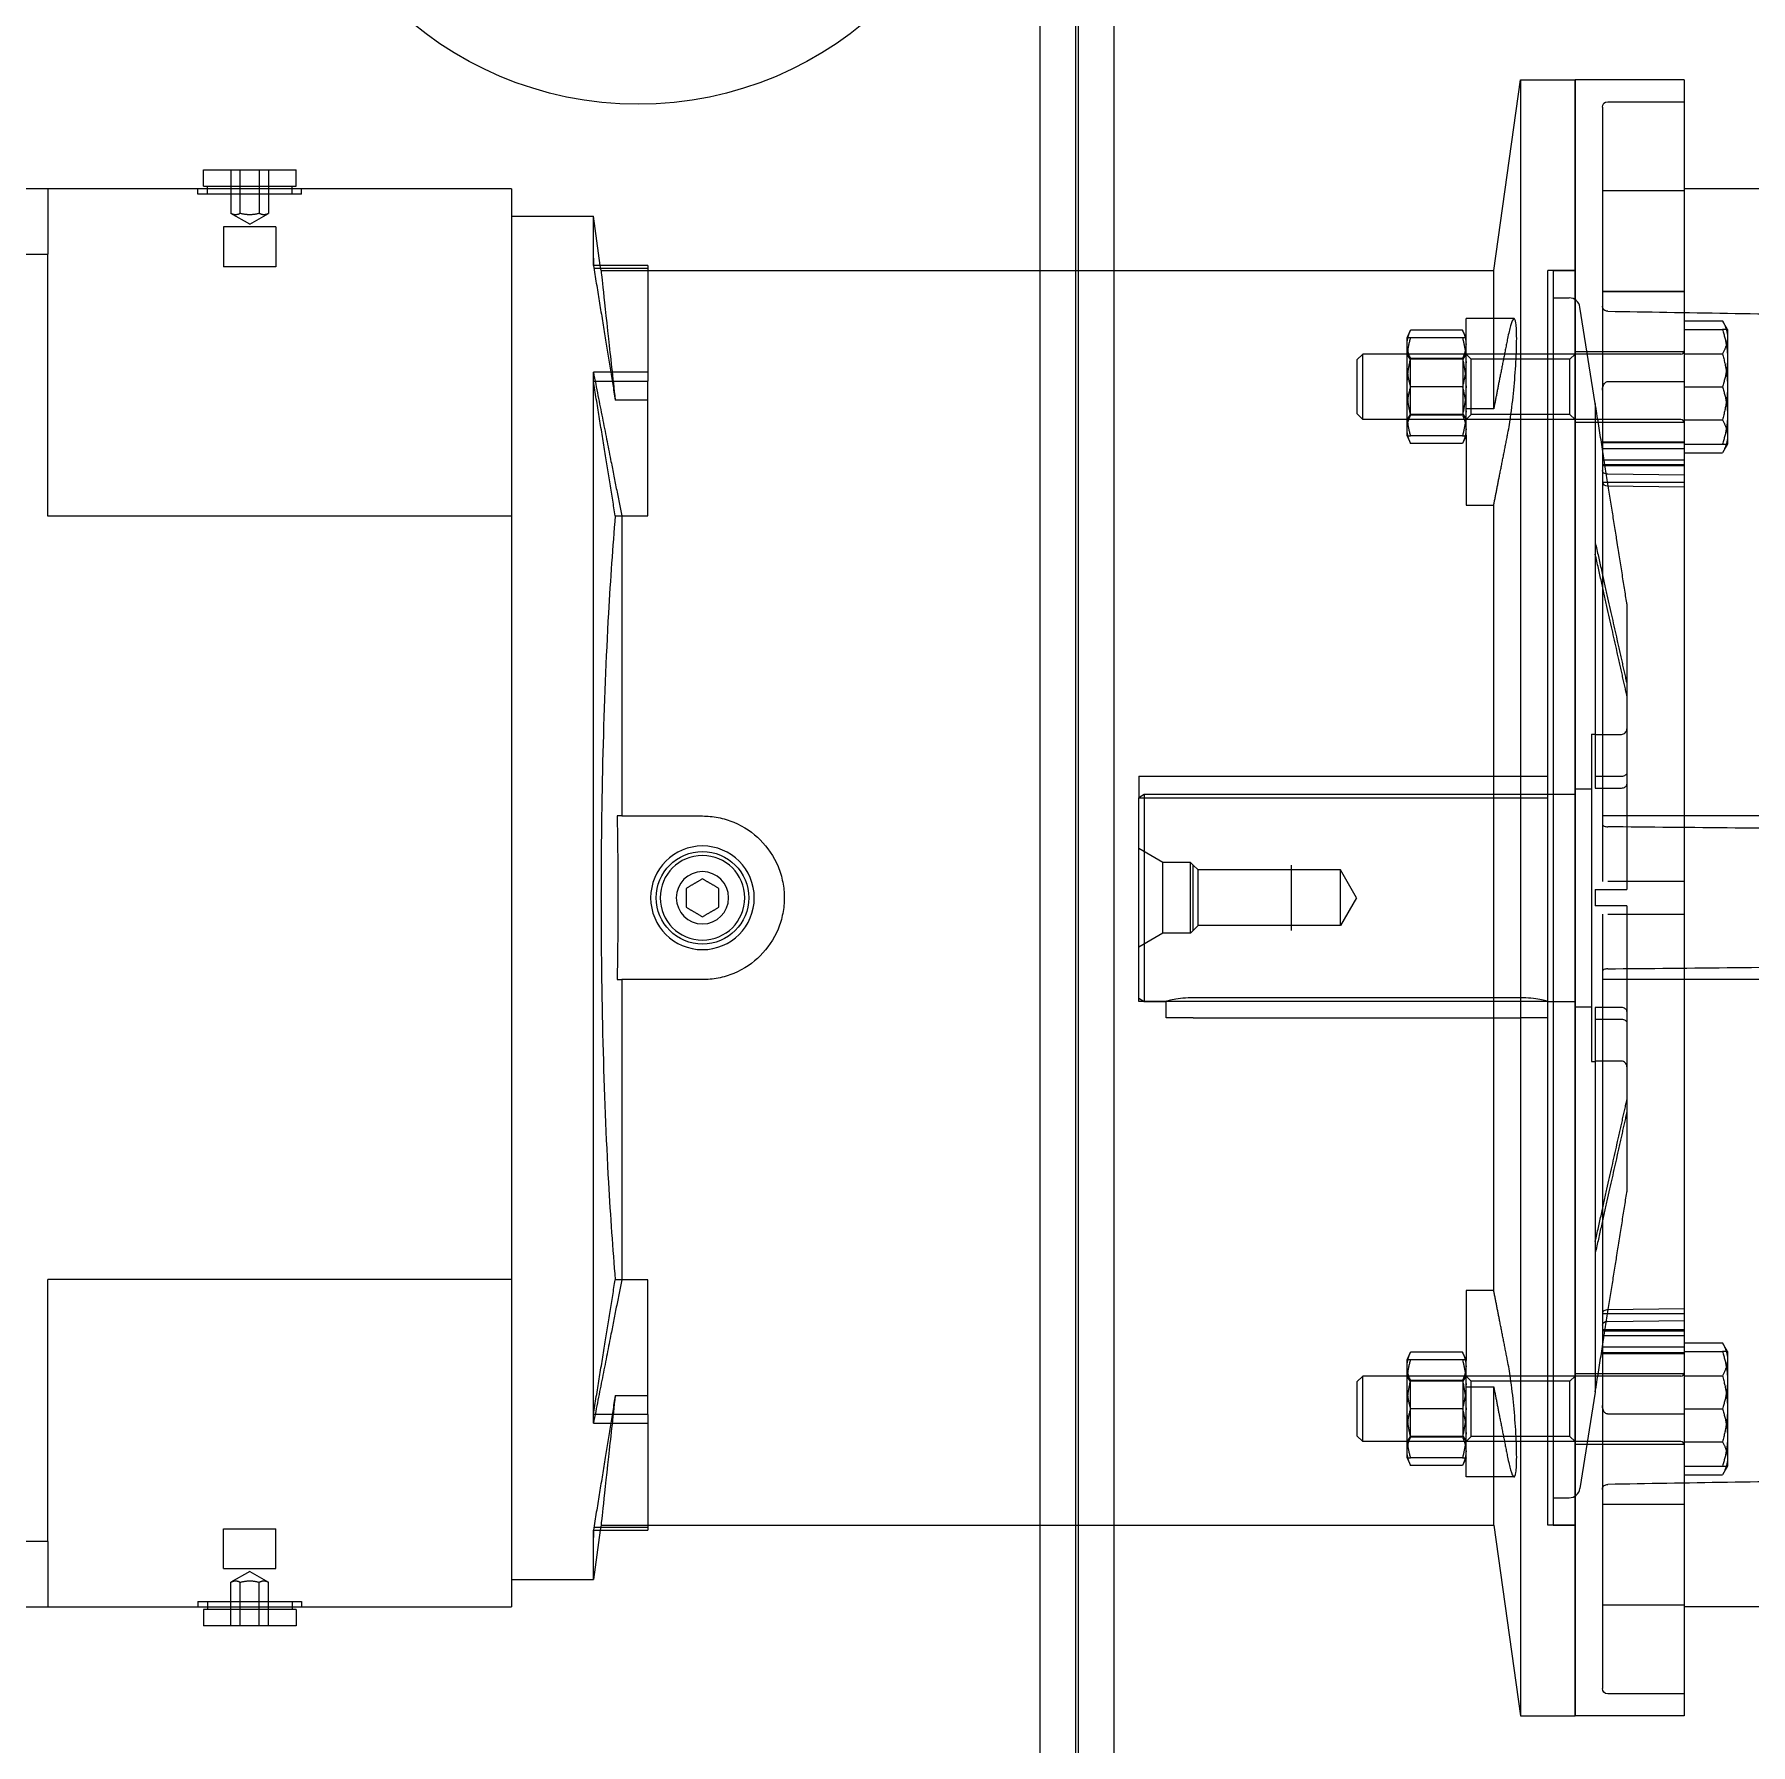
# Model space of a CAD drawing. Header units: millimetres. Extents: x 25096 to 30217, y 6541 to 10165.
# Drawn here: x 28787.1 to 28848.6, y 9280.9 to 9342.2 of the extents above; entities that cross this region are included whole.
import ezdxf

# ---------------------------------------------------------------- set-up
doc = ezdxf.new("R2010")
doc.units = ezdxf.units.MM
doc.layers.add('Equipment', color=123, linetype='Continuous')
doc.dimstyles.new('ISO-25', dxfattribs={"dimtxt": 2.5, "dimasz": 2.5, "dimexe": 1.25, "dimexo": 0.625, "dimtad": 1, "dimtxsty": 'Standard', "dimcen": 2.5, "dimadec": 0, "dimazin": 0, "dimtfac": 1, "dimtmove": 0, "dimatfit": 3, "dimfxl": 1, "dimarcsym": 0})

# ---------------------------------------------------------------- blocks, each defined once
blk = doc.blocks.new('A$Ce64cb7e9')
at = {"layer": 'Equipment', "linetype": 'Continuous', "lineweight": 0, "extrusion": (-2.22045e-16, 1, 0)}
for p, q in [((64, 0), (64, 750)), ((71.01, 0), (71.01, 750)), ((70.5, 0), (70.5, 745)), ((77.51, 484), (77.51, 745)), ((-40.54, 519), (-40.54, 219)), ((-40.54, 519), (-20.54, 519)), ((-20.54, 219), (-20.54, 519)), ((-20.54, 519), (-20.54, 219)), ((-10.54, 519), (-20.54, 519)), ((-10.54, 519), (-10.54, 219)), ((-5.62, 484), (-10.54, 519)), ((-26.54, 514.97), (-40.54, 514.97)), ((-25.54, 513.97), (-25.54, 480.18)), ((230.96, 502.5), (213.96, 502.5)), ((213.96, 499.5), (213.96, 502.5)), ((219, 502.5), (219, 494.5)), ((220.73, 502.5), (220.73, 494.5)), ((224.2, 494.5), (224.2, 502.5)), ((225.93, 502.5), (225.93, 494.5)), ((230.96, 499.5), (230.96, 502.5)), ((-70.5, 499), (-40.54, 499)), ((-25.54, 498.7), (-40.54, 498.7)), ((174.46, 499), (305.53, 499)), ((174.46, 499), (174.46, 239)), ((212.96, 498), (212.96, 499)), ((212.96, 498), (231.96, 498)), ((230.96, 499.5), (213.96, 499.5)), ((214.71, 499), (214.71, 499.5)), ((214.71, 498), (214.71, 499)), ((230.21, 499), (230.21, 499.5)), ((230.21, 498), (230.21, 499)), ((231.96, 498), (231.96, 499)), ((259.46, 499), (259.46, 487)), ((222.46, 492.5), (219, 494.5)), ((222.46, 492.5), (225.93, 494.5)), ((158.19, 484.94), (159.46, 494)), ((159.46, 484.94), (159.46, 494)), ((174.46, 494), (159.46, 494)), ((217.66, 492), (227.26, 492)), ((217.66, 492), (217.66, 484.67)), ((227.26, 492), (227.26, 484.67)), ((149.46, 484.94), (159.46, 484.94)), ((149.46, 484.94), (149.46, 484.29)), ((158.06, 484), (158.19, 484.94)), ((217.66, 484.67), (227.26, 484.67)), ((309.46, 487), (259.46, 487)), ((259.46, 439), (259.46, 487)), ((-16.54, 484), (-20.54, 484)), ((-20.54, 484), (-15.54, 484)), ((-16.54, 484), (-16.54, 254)), ((-15.54, 254), (-15.54, 484)), ((-5.62, 458.67), (-5.62, 484)), ((70.5, 484), (-5.62, 484)), ((149.46, 484), (70.5, 484)), ((77.51, 254), (77.51, 484)), ((159.38, 484.46), (149.46, 484.46)), ((149.46, 484.29), (149.46, 467.04)), ((158.06, 484), (149.46, 484)), ((-25.62, 480.19), (-40.54, 480.19)), ((-40.54, 480.17), (-26.54, 480.17)), ((-25.54, 480.18), (-25.54, 462.08)), ((-16.54, 479), (-19.46, 479)), ((-24.24, 459.62), (-21.43, 477.31)), ((-48.49, 473.19), (-47.55, 474.82)), ((-48.49, 473.19), (-48.49, 467.94)), ((-40.54, 474.82), (-47.55, 474.82)), ((-40.54, 473.19), (-47.55, 473.19)), ((-9.36, 475.19), (-0.54, 475.19)), ((-0.54, 453.85), (-0.54, 475.19)), ((-0.54, 471.69), (0.11, 473.08)), ((0.11, 473.08), (9.61, 473.08)), ((10.26, 471.69), (9.61, 473.08)), ((-20.54, 469.19), (-40.54, 469.19)), ((0.11, 471.69), (9.61, 471.69)), ((10.26, 467.19), (10.26, 471.69)), ((-48.49, 467.94), (-48.49, 457.44)), ((-40.54, 468.75), (-47.55, 468.75)), ((-39.94, 468.69), (18.39, 468.69)), ((-19.59, 467.75), (-20.54, 468.69)), ((-19.59, 466.27), (-19.59, 467.75)), ((-19.59, 467.75), (-1.48, 467.75)), ((-19.59, 457.64), (-19.59, 466.27)), ((-1.48, 467.75), (-0.54, 468.69)), ((-1.48, 466.27), (-1.48, 467.75)), ((-1.48, 457.64), (-1.48, 466.27)), ((0.01, 467.74), (-0.54, 468.69)), ((0.01, 457.64), (0.01, 467.74)), ((0.01, 467.74), (9.72, 467.74)), ((0.11, 467.89), (9.61, 467.89)), ((9.72, 467.74), (10.26, 468.69)), ((9.72, 467.74), (9.72, 457.64)), ((10.26, 458.19), (10.26, 467.19)), ((18.39, 462.69), (18.39, 468.69)), ((19.46, 467.62), (18.39, 468.69)), ((19.46, 467.62), (19.46, 462.69)), ((149.46, 467.04), (149.46, 463.73)), ((-40.54, 462.69), (-47.55, 462.69)), ((-26.54, 463.65), (-40.54, 463.65)), ((0.11, 462.69), (9.61, 462.69)), ((18.39, 456.69), (18.39, 462.69)), ((19.46, 462.69), (19.46, 457.77)), ((149.46, 465.35), (159.46, 465.35)), ((149.46, 439.02), (149.46, 463.73)), ((159.46, 463.73), (149.46, 463.73)), ((159.46, 463.73), (159.46, 465.35)), ((159.46, 369), (159.46, 463.73)), ((-25.54, 462.08), (-25.54, 372)), ((-24.24, 459.62), (-24.24, 459.61)), ((-24.24, 459.61), (-24.24, 434.13)), ((149.46, 460.23), (155.45, 460.23)), ((-48.49, 457.44), (-48.49, 452.19)), ((-40.54, 456.63), (-47.55, 456.63)), ((-39.94, 456.69), (18.39, 456.69)), ((-19.59, 457.64), (-20.54, 456.69)), ((-19.59, 457.64), (-1.48, 457.64)), ((-5.62, 458.67), (-0.54, 458.67)), ((-1.48, 457.64), (-0.54, 456.69)), ((0.01, 457.64), (-0.54, 456.69)), ((0.01, 457.64), (9.72, 457.64)), ((0.11, 457.5), (9.61, 457.5)), ((9.72, 457.64), (10.26, 456.69)), ((10.26, 453.69), (10.26, 458.19)), ((19.46, 457.77), (18.39, 456.69)), ((-20.54, 456.19), (-40.54, 456.19)), ((-0.54, 453.85), (-0.54, 441)), ((-0.54, 453.69), (0.11, 452.3)), ((0.11, 453.69), (9.61, 453.69)), ((10.26, 453.69), (9.61, 452.3)), ((-48.49, 452.19), (-47.55, 450.57)), ((-40.54, 452.19), (-47.55, 452.19)), ((-40.54, 450.57), (-47.55, 450.57)), ((-25.54, 452.62), (-40.54, 452.62)), ((-40.54, 452.44), (-25.54, 452.44)), ((-25.54, 451.38), (-40.54, 451.38)), ((0.11, 452.3), (9.61, 452.3)), ((-40.54, 449.26), (-25.54, 449.26)), ((-40.54, 448.38), (-25.54, 448.38)), ((-40.54, 448.2), (-25.54, 448.2)), ((-40.54, 446.48), (-26.52, 446.66)), ((-25.54, 445.19), (-40.54, 445.19)), ((-26.52, 444.53), (-40.54, 444.36)), ((-0.54, 441), (-5.62, 441)), ((-5.62, 297), (-5.62, 441)), ((155.45, 439.02), (149.46, 439.02)), ((154.26, 439.02), (154.26, 384)), ((174.46, 439), (259.46, 439)), ((-24.24, 434.13), (-24.24, 432.01)), ((-24.24, 432.01), (-24.24, 389.13)), ((-30.04, 422.9), (-30.04, 408.17)), ((-30.04, 408.17), (-30.04, 406.05)), ((-30.04, 406.05), (-30.04, 370.5)), ((-24.24, 398.96), (-29.04, 398.96)), ((-23.54, 399), (-24.24, 399)), ((-23.54, 399), (-23.54, 339)), ((-29.04, 391.25), (-24.24, 391.25)), ((59.46, 391.3), (-15.54, 391.3)), ((59.46, 391.3), (59.46, 387.33)), ((-24.24, 389.13), (-29.04, 389.13)), ((-20.54, 389), (-23.54, 389)), ((58.46, 388), (-20.54, 388)), ((59.46, 387.33), (-15.54, 387.33)), ((58.46, 388), (58.46, 350)), ((59.46, 387.42), (58.46, 388)), ((59.46, 350), (59.46, 387.33)), ((-73.24, 384), (-25.54, 384)), ((154.26, 384), (139.46, 384)), ((55.06, 375.5), (59.46, 378.05)), ((31.46, 363), (31.46, 375)), ((31.46, 363), (31.46, 375)), ((31.46, 375), (31.46, 375)), ((48.56, 374.1), (49.46, 375)), ((49.46, 375), (49.96, 375.5)), ((49.46, 363), (49.46, 375)), ((49.46, 363), (49.46, 375)), ((49.46, 375), (49.46, 375)), ((49.96, 362.5), (49.96, 375.5)), ((49.96, 375.5), (55.06, 375.5)), ((55.06, 362.5), (55.06, 375.5)), ((-40.54, 372), (-26.54, 372)), ((19.52, 369), (22.46, 374.1)), ((22.46, 363.9), (22.46, 374.1)), ((22.46, 374.1), (31.46, 374.1)), ((31.46, 374.1), (48.56, 374.1)), ((48.56, 363.9), (48.56, 374.1)), ((-24.24, 370.5), (-24.24, 367.5)), ((19.52, 369), (22.46, 363.9)), ((159.46, 274.27), (159.46, 369)), ((-26.54, 366), (-40.54, 366)), ((-30.04, 367.5), (-30.04, 331.95)), ((-25.54, 366), (-25.54, 275.92)), ((22.46, 363.9), (31.46, 363.9)), ((31.46, 363.9), (48.56, 363.9)), ((31.46, 363), (31.46, 363)), ((48.56, 363.9), (49.46, 363)), ((49.46, 363), (49.96, 362.5)), ((49.46, 363), (49.46, 363)), ((49.96, 362.5), (55.06, 362.5)), ((55.06, 362.5), (59.46, 359.95)), ((-73.24, 354), (-25.54, 354)), ((139.46, 354), (154.26, 354)), ((154.26, 354), (154.26, 298.98)), ((-15.54, 350), (-20.54, 350)), ((-15.54, 350), (59.46, 350)), ((-10.54, 350.67), (49.46, 350.67)), ((58.46, 350), (54.46, 350)), ((54.46, 347), (54.46, 350)), ((59.46, 350.58), (58.46, 350)), ((-29.04, 348.87), (-24.24, 348.87)), ((-24.24, 346.75), (-29.04, 346.75)), ((-24.24, 348.87), (-24.24, 305.99)), ((-20.54, 349), (-23.54, 349)), ((-15.54, 347), (-10.54, 347)), ((49.46, 347), (-10.54, 347)), ((49.46, 347), (54.46, 347)), ((-29.04, 339.04), (-24.24, 339.04)), ((-23.54, 339), (-24.24, 339)), ((-30.04, 331.95), (-30.04, 329.83)), ((-30.04, 329.83), (-30.04, 315.1)), ((-24.24, 305.99), (-24.24, 303.87)), ((-24.24, 303.87), (-24.24, 278.39)), ((149.46, 298.98), (155.45, 298.98)), ((149.46, 274.27), (149.46, 298.98)), ((174.46, 299), (259.46, 299)), ((259.46, 251), (259.46, 299)), ((-5.62, 297), (-0.54, 297)), ((-0.54, 297), (-0.54, 284.15)), ((-40.54, 293.64), (-26.52, 293.47)), ((-25.54, 292.81), (-40.54, 292.81)), ((-26.52, 291.34), (-40.54, 291.52)), ((-40.54, 289.8), (-25.54, 289.8)), ((-25.54, 289.62), (-40.54, 289.62)), ((-48.49, 285.81), (-47.55, 287.43)), ((-40.54, 287.43), (-47.55, 287.43)), ((-25.54, 288.74), (-40.54, 288.74)), ((-40.54, 286.62), (-25.54, 286.62)), ((-48.49, 285.81), (-48.49, 284.4)), ((-48.49, 284.4), (-48.49, 275.31)), ((-40.54, 285.81), (-47.55, 285.81)), ((-40.54, 285.56), (-25.54, 285.56)), ((-40.54, 285.38), (-25.54, 285.38)), ((-0.54, 284.31), (0.11, 285.7)), ((-0.54, 262.81), (-0.54, 284.15)), ((0.11, 285.7), (9.61, 285.7)), ((0.11, 284.31), (9.61, 284.31)), ((10.26, 284.31), (9.61, 285.7)), ((10.26, 283.1), (10.26, 284.31)), ((-40.54, 281.37), (-47.55, 281.37)), ((-20.54, 281.81), (-40.54, 281.81)), ((-39.94, 281.31), (18.39, 281.31)), ((-19.59, 280.36), (-20.54, 281.31)), ((-19.59, 271.73), (-19.59, 280.36)), ((-19.59, 280.36), (-1.48, 280.36)), ((-1.48, 280.36), (-0.54, 281.31)), ((-1.48, 271.73), (-1.48, 280.36)), ((0.01, 280.36), (-0.54, 281.31)), ((0.01, 270.26), (0.01, 280.36)), ((0.01, 280.36), (9.72, 280.36)), ((0.11, 280.5), (9.61, 280.5)), ((9.72, 280.36), (10.26, 281.31)), ((9.72, 280.36), (9.72, 275.31)), ((10.26, 275.31), (10.26, 283.1)), ((18.39, 269.31), (18.39, 281.31)), ((19.46, 280.23), (18.39, 281.31)), ((19.46, 280.23), (19.46, 270.38)), ((-24.24, 278.39), (-24.24, 278.38)), ((-24.24, 278.38), (-21.43, 260.69)), ((-5.62, 254), (-5.62, 279.33)), ((-0.54, 279.33), (-5.62, 279.33)), ((155.45, 277.77), (149.46, 277.77)), ((-48.49, 275.31), (-48.49, 266.22)), ((-40.54, 275.31), (-47.55, 275.31)), ((-40.54, 274.35), (-26.54, 274.35)), ((-25.54, 275.92), (-25.54, 257.82)), ((0.11, 275.31), (9.61, 275.31)), ((9.72, 275.31), (9.72, 270.26)), ((10.26, 267.51), (10.26, 275.31)), ((149.46, 274.27), (149.46, 270.96)), ((149.46, 274.27), (159.46, 274.27)), ((159.46, 272.65), (159.46, 274.27)), ((-19.59, 270.25), (-19.59, 271.73)), ((-1.48, 270.25), (-1.48, 271.73)), ((159.46, 272.65), (149.46, 272.65)), ((149.46, 270.96), (149.46, 253.71)), ((-40.54, 269.25), (-47.55, 269.25)), ((-20.54, 268.81), (-40.54, 268.81)), ((-39.94, 269.31), (18.39, 269.31)), ((-19.59, 270.25), (-20.54, 269.31)), ((-19.59, 270.25), (-1.48, 270.25)), ((-1.48, 270.25), (-0.54, 269.31)), ((0.01, 270.26), (-0.54, 269.31)), ((0.01, 270.26), (9.72, 270.26)), ((0.11, 270.11), (9.61, 270.11)), ((9.72, 270.26), (10.26, 269.31)), ((10.26, 266.31), (10.26, 267.51)), ((19.46, 270.38), (18.39, 269.31)), ((-48.49, 266.22), (-48.49, 264.81)), ((-48.49, 264.81), (-47.55, 263.18)), ((-40.54, 264.81), (-47.55, 264.81)), ((-0.54, 266.31), (0.11, 264.92)), ((0.11, 266.31), (9.61, 266.31)), ((0.11, 264.92), (9.61, 264.92)), ((10.26, 266.31), (9.61, 264.92)), ((-40.54, 263.18), (-47.55, 263.18)), ((-9.36, 262.81), (-0.54, 262.81)), ((-16.54, 259), (-19.46, 259)), ((-26.54, 257.83), (-40.54, 257.83)), ((-25.62, 257.81), (-40.54, 257.81)), ((-25.54, 257.82), (-25.54, 224.03)), ((-16.54, 254), (-20.54, 254)), ((-20.54, 254), (-15.54, 254)), ((-5.62, 254), (-10.54, 219)), ((70.5, 254), (-5.62, 254)), ((149.46, 254), (70.5, 254)), ((77.51, 125), (77.51, 254)), ((158.06, 254), (149.46, 254)), ((149.46, 253.71), (149.46, 253.06)), ((149.46, 253.54), (159.38, 253.54)), ((159.46, 253.06), (149.46, 253.06)), ((158.06, 254), (158.19, 253.06)), ((158.19, 253.06), (159.46, 244)), ((159.46, 244), (159.46, 253.06)), ((227.26, 253.33), (217.66, 253.33)), ((217.66, 246), (217.66, 253.33)), ((227.26, 246), (227.26, 253.33)), ((259.46, 251), (309.46, 251)), ((259.46, 251), (259.46, 239)), ((227.26, 246), (217.66, 246)), ((222.46, 245.5), (219, 243.5)), ((222.46, 245.5), (225.93, 243.5)), ((174.46, 244), (159.46, 244)), ((219, 235.5), (219, 243.5)), ((220.73, 235.5), (220.73, 243.5)), ((224.2, 235.5), (224.2, 243.5)), ((225.93, 235.5), (225.93, 243.5)), ((-40.54, 239.3), (-25.54, 239.3)), ((231.96, 240), (212.96, 240)), ((212.96, 240), (212.96, 239)), ((214.71, 240), (214.71, 239)), ((230.21, 240), (230.21, 239)), ((231.96, 240), (231.96, 239)), ((-70.5, 239), (-40.54, 239)), ((305.53, 239), (174.46, 239)), ((213.96, 238.5), (230.96, 238.5)), ((213.96, 238.5), (213.96, 235.5)), ((214.71, 239), (214.71, 238.5)), ((230.21, 239), (230.21, 238.5)), ((230.96, 238.5), (230.96, 235.5)), ((213.96, 235.5), (230.96, 235.5)), ((-40.54, 223.03), (-26.54, 223.03)), ((-40.54, 219), (-20.54, 219)), ((-10.54, 219), (-20.54, 219))]:
    blk.add_line(p, q, dxfattribs=at)
at = {"layer": 'Equipment', "linetype": 'Continuous', "lineweight": 0}
for radius in [9.5, 7.75, 4.8]:
    blk.add_circle((139.46, 369), radius, dxfattribs=at)
at = {"layer": 'Equipment', "linetype": 'Continuous', "lineweight": 0, "extrusion": (0, 0, -1)}
blk.add_circle((-139.46, 369), 8.5, dxfattribs=at)
for centre, radius, start, end in [((19.46, 477), 2, 9, 90), ((39.94, 469.29), 0.6, 270, 0), ((39.94, 456.09), 0.6, 0, 90), ((39.94, 281.91), 0.6, 270, 0), ((39.94, 268.71), 0.6, 0, 90), ((19.46, 261), 2, 270, 351)]:
    blk.add_arc(centre, radius, start, end, dxfattribs=at)
at = {"layer": 'Equipment', "linetype": 'Continuous', "lineweight": 0}
for centre, major_axis, ratio, start_param, end_param in [((-26.54, 513.97), (-0.01, -1), 0.999788, 1.577179, 3.147972), ((-29.04, 408.17), (-1, 0), 0.707106, -0.157028, -0.000008), ((-29.04, 391.96), (-1, 0), 0.707968, 0.000077, 1.570951), ((-29.04, 346.04), (1, 0), 0.707968, -4.712544, -3.14167), ((-29.04, 329.83), (-1, 0), 0.707106, 0.000008, 0.157028), ((-26.54, 290.64), (1, 0), 0.707174, 0.000001, 1.553346), ((-26.54, 224.03), (0.01, -1), 0.999788, -0.00638, 1.564414)]:
    blk.add_ellipse(centre, major_axis=major_axis, ratio=ratio, start_param=start_param, end_param=end_param, dxfattribs=at)
at = {"layer": 'Equipment', "linetype": 'Continuous', "lineweight": 0, "extrusion": (0, 0, -1)}
for centre, major_axis, ratio, start_param, end_param in [((-26.54, 445.24), (1, 0), 0.707174, 0.000002, 1.553346), ((-29.04, 422.9), (0.059, 0.999), 1, -1.629465, -1.472445), ((-29.04, 406.05), (-1, 0), 0.707107, -0.000009, 0.157011), ((-29.04, 399.96), (-0.03, 1), 0.998781, -3.110825, -1.539951), ((-29.04, 389.83), (1, 0), 0.707968, -4.712544, -3.14167), ((-29.04, 370.5), (-1, 0), 0, -0.15702, 0), ((-29.04, 367.5), (-1, 0), 0, 0, 0.15702), ((-29.04, 348.17), (-1, 0), 0.707968, 0.000077, 1.570951), ((-29.04, 338.04), (0.03, 1), 0.998781, -1.601642, -0.030767), ((-29.04, 331.95), (-1, 0), 0.707107, -0.157011, 0.000009), ((-29.04, 315.1), (-0.059, 0.999), 1, -1.669148, -1.512128)]:
    blk.add_ellipse(centre, major_axis=major_axis, ratio=ratio, start_param=start_param, end_param=end_param, dxfattribs=at)
at = {"layer": 'Equipment', "linetype": 'Continuous', "lineweight": 0}
for points, weights in [([(219, 494.5), (219.87, 494), (220.73, 494.5)], [3.67949192432, 4.24871130596, 3.6794919243]), ([(220.73, 494.5), (222.46, 494), (224.2, 494.5)], [3.6794919243, 4.24871130596, 3.6794919243]), ([(224.2, 494.5), (225.06, 494), (225.93, 494.5)], [3.6794919243, 4.24871130596, 3.67949192432]), ([(159.46, 484.94), (157.37, 472.22), (155.45, 460.23)], [1, 1.00173959235, 1.00218321067]), ([(-47.55, 474.82), (-48.49, 473.19), (-48.49, 471.78)], [1.01001874936, 1.04314139574, 1]), ([(-48.49, 473.19), (-48.49, 473.19), (-47.55, 473.19)], [1, 1.04314139574, 1.01001874936]), ([(-47.55, 473.19), (-48.49, 470.38), (-48.49, 467.94)], [1.01001874936, 1.04314139574, 1]), ([(0.11, 473.08), (-0.54, 471.69), (-0.54, 470.49)], [1, 1.0379548493, 1]), ([(10.26, 470.49), (10.26, 471.69), (9.61, 473.08)], [1, 1.0379548493, 1]), ([(-48.49, 471.78), (-48.49, 470.38), (-47.55, 468.75)], [1, 1.04314139574, 1.01001874936]), ([(-8.16, 471.53), (-6.79, 464.63), (-5.62, 458.67)], [1.01587047182, 1.02348640055, 1.02562125622]), ([(0.11, 471.69), (-0.54, 469.28), (-0.54, 467.19)], [1, 1.0379548493, 1]), ([(-0.54, 471.69), (-0.54, 471.69), (0.11, 471.69)], [1, 1.0379548493, 1]), ([(-0.54, 470.49), (-0.54, 469.28), (0.11, 467.89)], [1, 1.0379548493, 1]), ([(10.26, 467.19), (10.26, 469.28), (9.61, 471.69)], [1, 1.0379548493, 1]), ([(9.61, 471.69), (10.26, 471.69), (10.26, 471.69)], [1, 1.0379548493, 1]), ([(9.61, 467.89), (10.26, 469.28), (10.26, 470.49)], [1, 1.0379548493, 1]), ([(-47.55, 468.75), (-48.49, 465.51), (-48.49, 462.69)], [1.01001874936, 1.04314139574, 1]), ([(-48.49, 467.94), (-48.49, 465.51), (-47.55, 462.69)], [1, 1.04314139574, 1.01001874936]), ([(0.11, 467.89), (-0.54, 465.1), (-0.54, 462.69)], [1, 1.0379548493, 1]), ([(-0.54, 467.19), (-0.54, 465.1), (0.11, 462.69)], [1, 1.0379548493, 1]), ([(10.26, 462.69), (10.26, 465.1), (9.61, 467.89)], [1, 1.0379548493, 1]), ([(9.61, 462.69), (10.26, 465.1), (10.26, 467.19)], [1, 1.0379548493, 1]), ([(-47.55, 462.69), (-48.49, 459.88), (-48.49, 457.44)], [1.01001874936, 1.04314139574, 1]), ([(-48.49, 462.69), (-48.49, 459.88), (-47.55, 456.63)], [1, 1.04314139574, 1.01001874936]), ([(0.11, 462.69), (-0.54, 460.28), (-0.54, 458.19)], [1, 1.0379548493, 1]), ([(-0.54, 462.69), (-0.54, 460.28), (0.11, 457.5)], [1, 1.0379548493, 1]), ([(10.26, 458.19), (10.26, 460.28), (9.61, 462.69)], [1, 1.0379548493, 1]), ([(9.61, 457.5), (10.26, 460.28), (10.26, 462.69)], [1, 1.0379548493, 1]), ([(159.46, 465.35), (156.5, 450.36), (154.26, 439.02)], [1, 1.02254354589, 1.02525429573]), ([(155.45, 439.02), (157.37, 451.01), (159.46, 463.73)], [1.00218321067, 1.00173959235, 1]), ([(-30.02, 423.06), (-27.86, 436.72), (-24.24, 459.61)], [1, 1.03351576178, 1]), ([(-48.49, 457.44), (-48.49, 455.01), (-47.55, 452.19)], [1, 1.04314139574, 1.01001874936]), ([(-47.55, 456.63), (-48.49, 455.01), (-48.49, 453.6)], [1.01001874936, 1.04314139574, 1]), ([(-0.54, 458.19), (-0.54, 456.1), (0.11, 453.69)], [1, 1.0379548493, 1]), ([(0.11, 457.5), (-0.54, 456.1), (-0.54, 454.9)], [1, 1.0379548493, 1]), ([(9.61, 453.69), (10.26, 456.1), (10.26, 458.19)], [1, 1.0379548493, 1]), ([(10.26, 454.9), (10.26, 456.1), (9.61, 457.5)], [1, 1.0379548493, 1]), ([(-48.49, 453.6), (-48.49, 452.19), (-47.55, 450.57)], [1, 1.04314139574, 1.01001874936]), ([(-5.62, 441), (-6.79, 446.96), (-8.16, 453.85)], [1.02562125622, 1.02348640055, 1.01587047182]), ([(-0.54, 454.9), (-0.54, 453.69), (0.11, 452.3)], [1, 1.0379548493, 1]), ([(0.11, 453.69), (-0.54, 453.69), (-0.54, 453.69)], [1, 1.0379548493, 1]), ([(9.61, 452.3), (10.26, 453.69), (10.26, 454.9)], [1, 1.0379548493, 1]), ([(10.26, 453.69), (10.26, 453.69), (9.61, 453.69)], [1, 1.0379548493, 1]), ([(-47.55, 452.19), (-48.49, 452.19), (-48.49, 452.19)], [1.01001874936, 1.04314139574, 1]), ([(-24.24, 434.13), (-27.86, 417.94), (-30.02, 408.28)], [1, 1.03351568891, 1]), ([(-30.02, 406.16), (-27.86, 415.82), (-24.24, 432.01)], [1, 1.03351568894, 1]), ([(154.26, 384), (154.67, 384), (155.1, 384)], [1.10486761482, 1.09672248059, 1.08793745087]), ([(155.1, 384), (154.84, 369), (155.1, 354)], [1.12894050248, 1.13772616419, 1.12894050248]), ([(136.46, 370.73), (137.96, 371.6), (139.46, 372.46)], [3.6794919243, 4.24871130596, 3.67949192432]), ([(139.46, 372.46), (140.96, 371.6), (142.46, 370.73)], [3.67949192432, 4.24871130596, 3.6794919243]), ([(-24.24, 370.5), (-27.86, 370.5), (-30.02, 370.5)], [1, 1.03351576178, 1]), ([(136.46, 367.27), (136.46, 369), (136.46, 370.73)], [3.6794919243, 4.24871130596, 3.6794919243]), ([(142.46, 370.73), (142.46, 369), (142.46, 367.27)], [3.6794919243, 4.24871130596, 3.6794919243]), ([(-30.02, 367.5), (-27.86, 367.5), (-24.24, 367.5)], [1, 1.03351576178, 1]), ([(139.46, 365.54), (137.96, 366.4), (136.46, 367.27)], [3.67949192432, 4.24871130596, 3.6794919243]), ([(142.46, 367.27), (140.96, 366.4), (139.46, 365.54)], [3.6794919243, 4.24871130596, 3.67949192432]), ([(155.1, 354), (154.67, 354), (154.26, 354)], [1.08793745087, 1.09672248059, 1.10486761482]), ([(-24.24, 305.99), (-27.86, 322.18), (-30.02, 331.84)], [1, 1.03351568894, 1]), ([(-30.02, 329.72), (-27.86, 320.06), (-24.24, 303.87)], [1, 1.03351568891, 1]), ([(-24.24, 278.39), (-27.86, 301.28), (-30.02, 314.94)], [1, 1.03351576178, 1]), ([(154.26, 298.98), (156.5, 287.64), (159.46, 272.65)], [1.02525429573, 1.02254354589, 1]), ([(159.46, 274.27), (157.37, 286.99), (155.45, 298.98)], [1, 1.00173959235, 1.00218321067]), ([(-8.16, 284.15), (-6.79, 291.04), (-5.62, 297)], [1.01587047182, 1.02348640055, 1.02562125622]), ([(-47.55, 287.43), (-48.49, 285.81), (-48.49, 284.4)], [1.01001874936, 1.04314139574, 1]), ([(-47.55, 285.81), (-48.49, 282.99), (-48.49, 280.56)], [1.01001874936, 1.04314139574, 1]), ([(-48.49, 285.81), (-48.49, 285.81), (-47.55, 285.81)], [1, 1.04314139574, 1.01001874936]), ([(-48.49, 284.4), (-48.49, 282.99), (-47.55, 281.37)], [1, 1.04314139574, 1.01001874936]), ([(0.11, 285.7), (-0.54, 284.31), (-0.54, 283.1)], [1, 1.0379548493, 1]), ([(-0.54, 284.31), (-0.54, 284.31), (0.11, 284.31)], [1, 1.0379548493, 1]), ([(0.11, 284.31), (-0.54, 281.9), (-0.54, 279.81)], [1, 1.0379548493, 1]), ([(10.26, 283.1), (10.26, 284.31), (9.61, 285.7)], [1, 1.0379548493, 1]), ([(9.61, 284.31), (10.26, 284.31), (10.26, 284.31)], [1, 1.0379548493, 1]), ([(10.26, 279.81), (10.26, 281.9), (9.61, 284.31)], [1, 1.0379548493, 1]), ([(-47.55, 281.37), (-48.49, 278.12), (-48.49, 275.31)], [1.01001874936, 1.04314139574, 1]), ([(-48.49, 280.56), (-48.49, 278.12), (-47.55, 275.31)], [1, 1.04314139574, 1.01001874936]), ([(-0.54, 283.1), (-0.54, 281.9), (0.11, 280.5)], [1, 1.0379548493, 1]), ([(0.11, 280.5), (-0.54, 277.72), (-0.54, 275.31)], [1, 1.0379548493, 1]), ([(9.61, 280.5), (10.26, 281.9), (10.26, 283.1)], [1, 1.0379548493, 1]), ([(10.26, 275.31), (10.26, 277.72), (9.61, 280.5)], [1, 1.0379548493, 1]), ([(-5.62, 279.33), (-6.79, 273.37), (-8.16, 266.47)], [1.02562125622, 1.02348640055, 1.01587047182]), ([(-0.54, 279.81), (-0.54, 277.72), (0.11, 275.31)], [1, 1.0379548493, 1]), ([(9.61, 275.31), (10.26, 277.72), (10.26, 279.81)], [1, 1.0379548493, 1]), ([(155.45, 277.77), (157.37, 265.78), (159.46, 253.06)], [1.00218321067, 1.00173959235, 1]), ([(-48.49, 275.31), (-48.49, 272.49), (-47.55, 269.25)], [1, 1.04314139574, 1.01001874936]), ([(-47.55, 275.31), (-48.49, 272.49), (-48.49, 270.06)], [1.01001874936, 1.04314139574, 1]), ([(-0.54, 275.31), (-0.54, 272.9), (0.11, 270.11)], [1, 1.0379548493, 1]), ([(0.11, 275.31), (-0.54, 272.9), (-0.54, 270.81)], [1, 1.0379548493, 1]), ([(9.61, 270.11), (10.26, 272.9), (10.26, 275.31)], [1, 1.0379548493, 1]), ([(10.26, 270.81), (10.26, 272.9), (9.61, 275.31)], [1, 1.0379548493, 1]), ([(-0.54, 270.81), (-0.54, 268.72), (0.11, 266.31)], [1, 1.0379548493, 1]), ([(9.61, 266.31), (10.26, 268.72), (10.26, 270.81)], [1, 1.0379548493, 1]), ([(-48.49, 270.06), (-48.49, 267.62), (-47.55, 264.81)], [1, 1.04314139574, 1.01001874936]), ([(-47.55, 269.25), (-48.49, 267.62), (-48.49, 266.22)], [1.01001874936, 1.04314139574, 1]), ([(0.11, 270.11), (-0.54, 268.72), (-0.54, 267.51)], [1, 1.0379548493, 1]), ([(-0.54, 267.51), (-0.54, 266.31), (0.11, 264.92)], [1, 1.0379548493, 1]), ([(10.26, 267.51), (10.26, 268.72), (9.61, 270.11)], [1, 1.0379548493, 1]), ([(9.61, 264.92), (10.26, 266.31), (10.26, 267.51)], [1, 1.0379548493, 1]), ([(-48.49, 266.22), (-48.49, 264.81), (-47.55, 263.18)], [1, 1.04314139574, 1.01001874936]), ([(-47.55, 264.81), (-48.49, 264.81), (-48.49, 264.81)], [1.01001874936, 1.04314139574, 1]), ([(0.11, 266.31), (-0.54, 266.31), (-0.54, 266.31)], [1, 1.0379548493, 1]), ([(10.26, 266.31), (10.26, 266.31), (9.61, 266.31)], [1, 1.0379548493, 1]), ([(220.73, 243.5), (219.87, 244), (219, 243.5)], [3.6794919243, 4.24871130596, 3.67949192432]), ([(224.2, 243.5), (222.46, 244), (220.73, 243.5)], [3.6794919243, 4.24871130596, 3.6794919243]), ([(225.93, 243.5), (225.06, 244), (224.2, 243.5)], [3.67949192432, 4.24871130596, 3.6794919243])]:
    blk.add_rational_spline(points, weights, degree=2, dxfattribs=at)
for points in [[(159.46, 486.29), (159.46, 485.89), (159.44, 485.28), (159.38, 484.46)], [(-26.52, 476.55), (-40.79, 476.31), (-56.14, 476.06), (-70.5, 475.83)], [(-73.24, 381.55), (-58.11, 381.71), (-41.7, 381.87), (-26.52, 382.02)], [(-26.52, 355.98), (-41.7, 356.13), (-58.11, 356.29), (-73.24, 356.45)], [(-70.5, 262.17), (-56.14, 261.94), (-40.79, 261.69), (-26.52, 261.45)], [(159.38, 253.54), (159.44, 252.72), (159.46, 252.11), (159.46, 251.71)]]:
    blk.add_open_spline(points, degree=3, dxfattribs=at)
for points, knots in [([(158.06, 484), (158.06, 484), (157.95, 482.98), (157.5, 478.8), (157.15, 475.62), (156.35, 468.28), (155.93, 464.49), (155.45, 460.23)], [48.774105, 48.774105, 48.774105, 48.774105, 51.401283, 51.401283, 54.02846, 54.02846, 56.053154, 56.053154, 56.053154, 56.053154]), ([(-26.54, 480.17), (-26.49, 480.17), (-26.45, 480.17), (-26.37, 480.17), (-26.33, 480.17), (-26.2, 480.17), (-26.12, 480.17), (-25.93, 480.18), (-25.82, 480.19), (-25.63, 480.19), (-25.56, 480.19), (-25.54, 480.18), (-25.54, 480.18), (-25.54, 480.18)], [-0.7263144, -0.7263144, -0.7263144, -0.7263144, -0.7135429, -0.7135429, -0.7003372, -0.7003372, -0.6714344, -0.6714344, -0.6208119, -0.6208119, -0.5505579, -0.5505579, -0.5398586, -0.5398586, -0.5398586, -0.5398586]), ([(-26.52, 476.55), (-26.52, 476.55), (-26.51, 476.55), (-26.39, 476.55), (-26.27, 476.58), (-26.03, 476.67), (-25.92, 476.74), (-25.73, 476.91), (-25.66, 477.02), (-25.56, 477.26), (-25.54, 477.37), (-25.54, 477.49)], [-0.3219955, -0.3219955, -0.3219955, -0.3219955, -0.3213907, -0.3213907, -0.2839992, -0.2839992, -0.244079, -0.244079, -0.2009517, -0.2009517, -0.1609967, -0.1609967, -0.1609967, -0.1609967]), ([(-8.16, 453.85), (-8.34, 454.78), (-8.53, 455.89), (-8.93, 458.67), (-9.14, 460.43), (-9.46, 463.76), (-9.6, 465.55), (-9.79, 468.84), (-9.83, 470.35), (-9.83, 472.71), (-9.79, 473.72), (-9.6, 474.99), (-9.46, 475.26), (-9.14, 475.1), (-8.93, 474.66), (-8.53, 473.26), (-8.34, 472.45), (-8.16, 471.53)], [3.666196, 3.666196, 3.666196, 3.666196, 4.052983, 4.052983, 4.557436, 4.557436, 5.059046, 5.059046, 5.560655, 5.560655, 6.062265, 6.062265, 6.563875, 6.563875, 7.068328, 7.068328, 7.455115, 7.455115, 7.455115, 7.455115]), ([(-25.54, 462.08), (-25.54, 462.22), (-25.55, 462.35), (-25.62, 462.72), (-25.69, 462.94), (-25.87, 463.24), (-25.96, 463.36), (-26.13, 463.51), (-26.21, 463.57), (-26.38, 463.63), (-26.46, 463.65), (-26.54, 463.65)], [-0.1849277, -0.1849277, -0.1849277, -0.1849277, -0.1514962, -0.1514962, -0.0923969, -0.0923969, -0.0519883, -0.0519883, -0.0239427, -0.0239427, 0, 0, 0, 0]), ([(-26.52, 446.66), (-26.4, 446.66), (-26.26, 446.68), (-26.04, 446.74), (-25.92, 446.8), (-25.74, 446.92), (-25.66, 447.01), (-25.57, 447.17), (-25.54, 447.28), (-25.54, 447.36)], [-0.2944751, -0.2944751, -0.2944751, -0.2944751, -0.2591835, -0.2591835, -0.2221588, -0.2221588, -0.1851319, -0.1851319, -0.1481032, -0.1481032, -0.1481032, -0.1481032]), ([(155.45, 439.02), (155.93, 433.46), (156.35, 427.47), (157.15, 413.05), (157.5, 404.39), (157.95, 386.74), (158.06, 377.76), (158.06, 360.24), (157.95, 351.26), (157.5, 333.61), (157.15, 324.95), (156.35, 310.53), (155.93, 304.54), (155.45, 298.98)], [41.495056, 41.495056, 41.495056, 41.495056, 43.51975, 43.51975, 46.146927, 46.146927, 48.774105, 48.774105, 51.401283, 51.401283, 54.02846, 54.02846, 56.053154, 56.053154, 56.053154, 56.053154]), ([(139.46, 384), (138.52, 384), (137.55, 383.91), (135.61, 383.53), (134.64, 383.24), (131.87, 382.09), (130.19, 380.94), (127.53, 378.28), (126.37, 376.59), (125.22, 373.82), (124.93, 372.86), (124.55, 370.92), (124.46, 369.94), (124.46, 368.06), (124.55, 367.08), (124.93, 365.14), (125.22, 364.18), (126.37, 361.41), (127.53, 359.72), (130.19, 357.06), (131.87, 355.91), (134.64, 354.76), (135.61, 354.47), (137.55, 354.09), (138.52, 354), (139.46, 354)], [-9.051557, -9.051557, -9.051557, -9.051557, -8.7687, -8.7687, -8.485837, -8.485837, -7.920112, -7.920112, -7.354392, -7.354392, -7.071532, -7.071532, -6.788672, -6.788672, -6.505812, -6.505812, -6.222952, -6.222952, -5.657232, -5.657232, -5.091507, -5.091507, -4.808644, -4.808644, -4.525787, -4.525787, -4.525787, -4.525787]), ([(-25.54, 382.52), (-25.54, 382.5), (-25.54, 382.49), (-25.55, 382.42), (-25.59, 382.36), (-25.71, 382.24), (-25.79, 382.19), (-25.98, 382.1), (-26.09, 382.07), (-26.31, 382.03), (-26.41, 382.02), (-26.52, 382.02)], [-0.4864815, -0.4864815, -0.4864815, -0.4864815, -0.4790524, -0.4790524, -0.4358726, -0.4358726, -0.3951673, -0.3951673, -0.357555, -0.357555, -0.3254936, -0.3254936, -0.3254936, -0.3254936]), ([(-26.52, 355.98), (-26.52, 355.98), (-26.51, 355.98), (-26.39, 355.98), (-26.27, 355.97), (-26.03, 355.91), (-25.92, 355.88), (-25.73, 355.78), (-25.66, 355.72), (-25.56, 355.6), (-25.54, 355.54), (-25.54, 355.48)], [-0.3219955, -0.3219955, -0.3219955, -0.3219955, -0.3213907, -0.3213907, -0.2839992, -0.2839992, -0.244079, -0.244079, -0.2009517, -0.2009517, -0.1609967, -0.1609967, -0.1609967, -0.1609967]), ([(-15.54, 350), (-15.54, 350), (-15.41, 350.03), (-14.9, 350.16), (-14.51, 350.25), (-13.63, 350.42), (-13.07, 350.51), (-11.84, 350.63), (-11.17, 350.67), (-10.54, 350.67)], [1.5144634, 1.5144634, 1.5144634, 1.5144634, 1.7037549, 1.7037549, 1.8930465, 1.8930465, 2.0823708, 2.0823708, 2.271695, 2.271695, 2.271695, 2.271695]), ([(49.46, 350.67), (50.09, 350.67), (50.77, 350.63), (52, 350.51), (52.56, 350.42), (53.44, 350.25), (53.83, 350.16), (54.34, 350.03), (54.46, 350), (54.46, 350)], [-1.5144634, -1.5144634, -1.5144634, -1.5144634, -1.3251391, -1.3251391, -1.1358148, -1.1358148, -0.9465232, -0.9465232, -0.7572317, -0.7572317, -0.7572317, -0.7572317]), ([(-26.52, 293.47), (-26.4, 293.46), (-26.26, 293.44), (-26.04, 293.38), (-25.92, 293.32), (-25.74, 293.2), (-25.66, 293.11), (-25.57, 292.95), (-25.54, 292.85), (-25.54, 292.76)], [-0.2944751, -0.2944751, -0.2944751, -0.2944751, -0.2591835, -0.2591835, -0.2221588, -0.2221588, -0.1851319, -0.1851319, -0.1481032, -0.1481032, -0.1481032, -0.1481032]), ([(-8.16, 266.47), (-8.34, 265.55), (-8.53, 264.74), (-8.93, 263.34), (-9.14, 262.9), (-9.46, 262.74), (-9.6, 263.01), (-9.79, 264.28), (-9.83, 265.29), (-9.83, 267.65), (-9.79, 269.16), (-9.6, 272.45), (-9.46, 274.24), (-9.14, 277.57), (-8.93, 279.33), (-8.53, 282.11), (-8.34, 283.22), (-8.16, 284.15)], [3.666196, 3.666196, 3.666196, 3.666196, 4.052983, 4.052983, 4.557436, 4.557436, 5.059046, 5.059046, 5.560655, 5.560655, 6.062265, 6.062265, 6.563875, 6.563875, 7.068328, 7.068328, 7.455115, 7.455115, 7.455115, 7.455115]), ([(155.45, 277.77), (155.93, 273.51), (156.35, 269.72), (157.15, 262.38), (157.5, 259.2), (157.95, 255.02), (158.06, 254), (158.06, 254)], [-48.774105, -48.774105, -48.774105, -48.774105, -46.749412, -46.749412, -44.122234, -44.122234, -41.495056, -41.495056, -41.495056, -41.495056]), ([(-26.54, 274.35), (-26.49, 274.35), (-26.45, 274.36), (-26.37, 274.37), (-26.33, 274.39), (-26.2, 274.44), (-26.12, 274.5), (-25.93, 274.67), (-25.82, 274.81), (-25.63, 275.22), (-25.56, 275.5), (-25.54, 275.83), (-25.54, 275.88), (-25.54, 275.92)], [-0.7263144, -0.7263144, -0.7263144, -0.7263144, -0.7135429, -0.7135429, -0.7003372, -0.7003372, -0.6714344, -0.6714344, -0.6208119, -0.6208119, -0.5505579, -0.5505579, -0.5398586, -0.5398586, -0.5398586, -0.5398586]), ([(-25.54, 260.51), (-25.54, 260.53), (-25.54, 260.55), (-25.55, 260.7), (-25.59, 260.83), (-25.71, 261.05), (-25.79, 261.15), (-25.98, 261.3), (-26.09, 261.36), (-26.31, 261.43), (-26.41, 261.45), (-26.52, 261.45)], [-0.4864815, -0.4864815, -0.4864815, -0.4864815, -0.4790524, -0.4790524, -0.4358726, -0.4358726, -0.3951673, -0.3951673, -0.357555, -0.357555, -0.3254936, -0.3254936, -0.3254936, -0.3254936]), ([(-25.54, 257.82), (-25.54, 257.81), (-25.55, 257.81), (-25.62, 257.81), (-25.69, 257.81), (-25.87, 257.82), (-25.96, 257.82), (-26.13, 257.83), (-26.21, 257.83), (-26.38, 257.83), (-26.46, 257.83), (-26.54, 257.83)], [-0.1849277, -0.1849277, -0.1849277, -0.1849277, -0.1514962, -0.1514962, -0.0923969, -0.0923969, -0.0519883, -0.0519883, -0.0239427, -0.0239427, 0, 0, 0, 0])]:
    blk.add_open_spline(points, degree=3, knots=knots, dxfattribs=at)

msp = doc.modelspace()

# ---------------------------------------------------------------- linework, layer by layer
msp.add_circle((28808.717, 9352.363), 12.691)

# ---------------------------------------------------------------- block references
at = {"xscale": -0.1953125, "yscale": 0.1953125, "zscale": 0.1953125}
msp.add_blockref('A$Ce64cb7e9', (28838.261, 9239.182), dxfattribs=at)

# ---------------------------------------------------------------- leaders
at = {"linetype": 'Continuous', "lineweight": -3}
msp.add_leader([(28821.408, 9352.363), (28890.97, 9340.038), (29002.057, 9340.038)], dimstyle='ISO-25', override={"dimscale": 10, "dimtad": 0}, dxfattribs=at)

doc.saveas('drawing.dxf')
